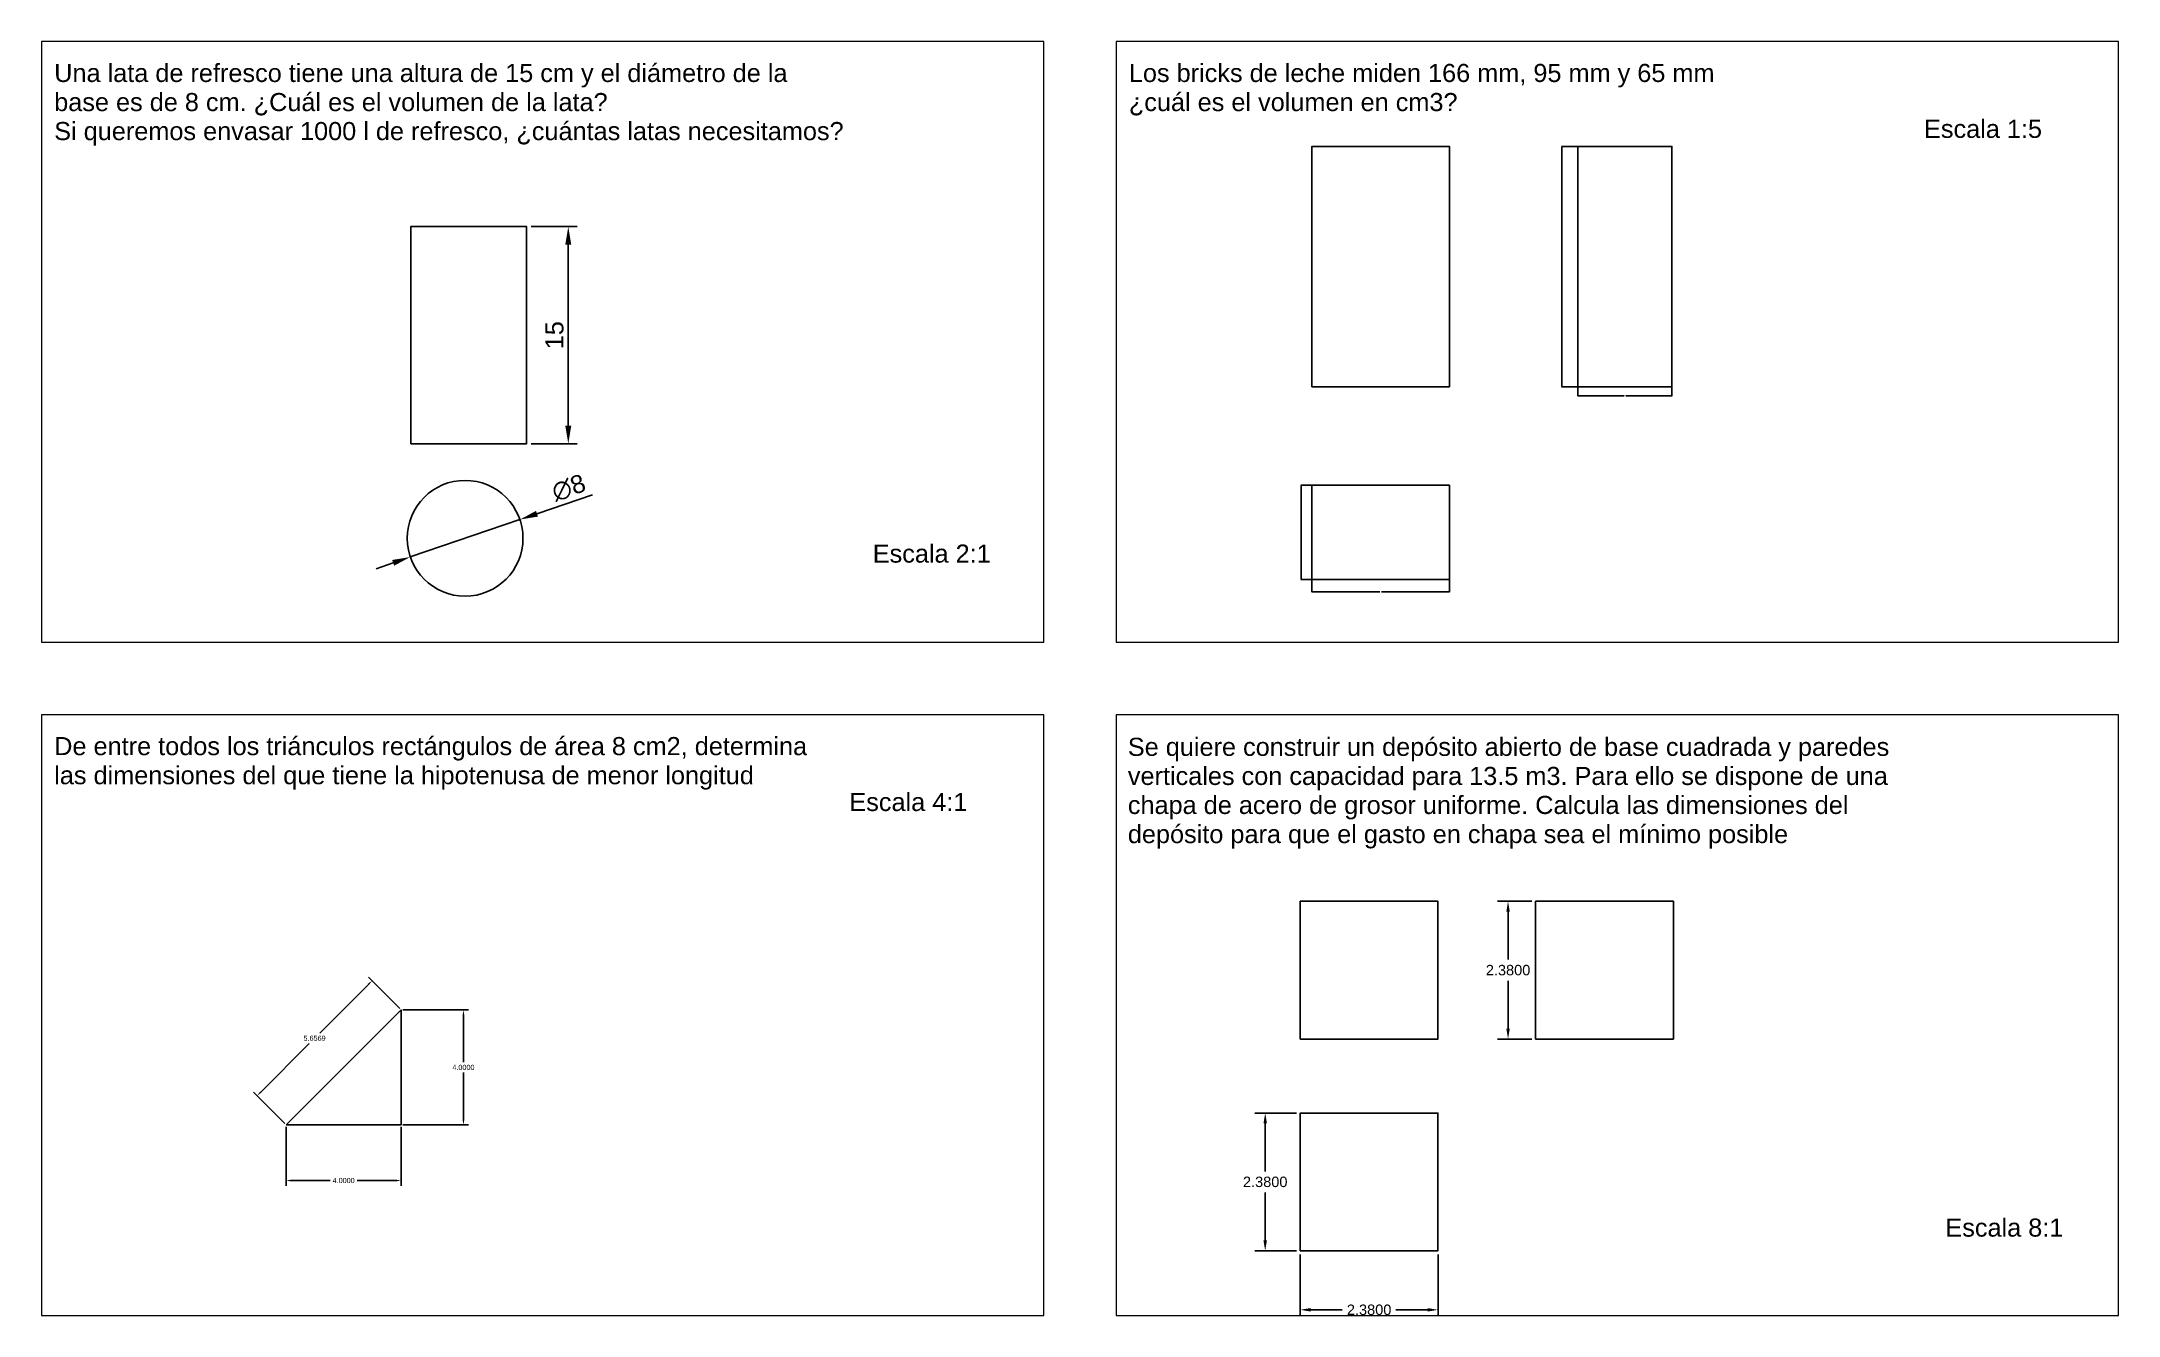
# Paper-space layout 'Presentación1' of a CAD drawing. Header units: millimetres. Extents: x 0 to 287, y 0 to 176.
# The model-space entities are those that its viewports show. They can reach past a viewport. Long polylines and large blocks are cut down to what shows.
import ezdxf

# ---------------------------------------------------------------- set-up
doc = ezdxf.new("R2010")
doc.units = ezdxf.units.MM
doc.layers.add('Cotas', color=253, linetype='Continuous')
doc.styles.get("Standard").update_dxf_attribs({"font": 'arial.ttf'})
doc.dimstyles.new('Ari_m', dxfattribs={"dimtxt": 2.5, "dimasz": 2.5, "dimexe": 1.25, "dimexo": 0.625, "dimtad": 1, "dimtxsty": 'Standard', "dimcen": 2.5, "dimadec": 0, "dimazin": 0, "dimtfac": 1, "dimtmove": 0, "dimatfit": 3, "dimfxl": 1, "dimarcsym": 0})
doc.dimstyles.get("Standard").update_dxf_attribs({"dimtxt": 0.18, "dimasz": 0.18, "dimexe": 0.18, "dimexo": 0.0625, "dimgap": 0.09, "dimtad": 0, "dimtih": 1, "dimtoh": 1, "dimdec": 4, "dimzin": 0, "dimdsep": 46, "dimtxsty": 'Standard', "dimcen": 0.09, "dimadec": 0, "dimazin": 0, "dimtfac": 1, "dimtdec": 4, "dimtofl": 0, "dimtmove": 0, "dimatfit": 3, "dimfxl": 1, "dimtolj": 1, "dimtzin": 0, "dimarcsym": 0})

# ---------------------------------------------------------------- blocks, each defined once
blk = doc.blocks.new('*D32')
at = {"layer": 'Cotas', "color": 0, "lineweight": -2, "transparency": 16777216}
for p, q in [((5049.407, 3857.203), (5052.605, 3857.203)), ((5051.98, 3855.953), (5051.98, 3843.453)), ((5049.407, 3842.203), (5052.605, 3842.203))]:
    blk.add_line(p, q, dxfattribs=at)
at = {"layer": 'Cotas', "color": 0, "transparency": 16777216}
for points in [[(5051.772, 3855.953), (5052.188, 3855.953), (5051.98, 3857.203)], [(5051.772, 3843.453), (5052.188, 3843.453), (5051.98, 3842.203)]]:
    blk.add_solid(points, dxfattribs=at)
at = {"layer": 'Defpoints', "color": 0, "transparency": 16777216}
for p in [(5049.094, 3857.203), (5049.094, 3842.203), (5051.98, 3842.203)]:
    blk.add_point(p, dxfattribs=at)
at = {"layer": 'Cotas', "color": 0, "transparency": 16777216, "insert": (5051.029, 3849.703), "char_height": 1.25, "attachment_point": 5, "rotation": 90}
blk.add_mtext('15', dxfattribs=at)
blk = doc.blocks.new('*D33')
at = {"layer": 'Cotas', "color": 0, "lineweight": -2, "transparency": 16777216}
for p, q in [((5053.657, 3838.682), (5049.818, 3837.371)), ((5041.064, 3834.383), (5048.635, 3836.967)), ((5039.881, 3833.979), (5038.698, 3833.575))]:
    blk.add_line(p, q, dxfattribs=at)
at = {"layer": 'Cotas', "color": 0, "transparency": 16777216}
for points in [[(5049.75, 3837.568), (5049.885, 3837.174), (5048.635, 3836.967)], [(5039.813, 3834.176), (5039.948, 3833.781), (5041.064, 3834.383)]]:
    blk.add_solid(points, dxfattribs=at)
at = {"layer": 'Defpoints', "color": 0, "transparency": 16777216}
for p in [(5048.635, 3836.967), (5041.064, 3834.383)]:
    blk.add_point(p, dxfattribs=at)
at = {"layer": 'Cotas', "color": 0, "transparency": 16777216, "insert": (5052.01, 3839.161), "char_height": 1.25, "attachment_point": 5, "rotation": 18.8501}
blk.add_mtext('∅8', dxfattribs=at)
blk = doc.blocks.new('*D34')
at = {"layer": 'Cotas', "color": 0, "lineweight": -2, "transparency": 16777216}
for p, q in [((5052.504, 3455.163), (5052.504, 3453.111)), ((5056.504, 3455.163), (5056.504, 3453.111)), ((5052.684, 3453.291), (5054.038, 3453.291)), ((5056.324, 3453.291), (5054.971, 3453.291))]:
    blk.add_line(p, q, dxfattribs=at)
at = {"layer": 'Cotas', "color": 0, "transparency": 16777216}
for points in [[(5052.684, 3453.321), (5052.684, 3453.261), (5052.504, 3453.291)], [(5056.324, 3453.321), (5056.324, 3453.261), (5056.504, 3453.291)]]:
    blk.add_solid(points, dxfattribs=at)
at = {"layer": 'Defpoints', "color": 0, "transparency": 16777216}
for p in [(5052.504, 3455.225), (5056.504, 3455.225), (5056.504, 3453.291)]:
    blk.add_point(p, dxfattribs=at)
at = {"layer": 'Cotas', "color": 0, "transparency": 16777216, "insert": (5054.504, 3453.291), "char_height": 0.18, "attachment_point": 5}
blk.add_mtext('\\A1;4.0000', dxfattribs=at)
blk = doc.blocks.new('*D35')
at = {"layer": 'Cotas', "color": 0, "lineweight": -2, "transparency": 16777216}
for p, q in [((5056.567, 3459.225), (5058.85, 3459.225)), ((5058.67, 3459.045), (5058.67, 3457.407)), ((5058.67, 3455.405), (5058.67, 3457.043)), ((5056.567, 3455.225), (5058.85, 3455.225))]:
    blk.add_line(p, q, dxfattribs=at)
at = {"layer": 'Cotas', "color": 0, "transparency": 16777216}
for points in [[(5058.64, 3459.045), (5058.7, 3459.045), (5058.67, 3459.225)], [(5058.64, 3455.405), (5058.7, 3455.405), (5058.67, 3455.225)]]:
    blk.add_solid(points, dxfattribs=at)
at = {"layer": 'Defpoints', "color": 0, "transparency": 16777216}
for p in [(5056.504, 3459.225), (5056.504, 3455.225), (5058.67, 3455.225)]:
    blk.add_point(p, dxfattribs=at)
at = {"layer": 'Cotas', "color": 0, "transparency": 16777216, "insert": (5058.67, 3457.225), "char_height": 0.18, "attachment_point": 5}
blk.add_mtext('\\A1;4.0000', dxfattribs=at)
blk = doc.blocks.new('*D36')
at = {"layer": 'Cotas', "color": 0, "lineweight": -2, "transparency": 16777216}
for p, q in [((5056.46, 3459.27), (5055.365, 3460.365)), ((5055.365, 3460.111), (5053.674, 3458.42)), ((5051.619, 3456.365), (5053.31, 3458.056)), ((5052.46, 3455.27), (5051.365, 3456.365))]:
    blk.add_line(p, q, dxfattribs=at)
at = {"layer": 'Cotas', "color": 0, "transparency": 16777216}
for points in [[(5055.343, 3460.132), (5055.386, 3460.089), (5055.492, 3460.238)], [(5051.598, 3456.386), (5051.64, 3456.344), (5051.492, 3456.238)]]:
    blk.add_solid(points, dxfattribs=at)
at = {"layer": 'Defpoints', "color": 0, "transparency": 16777216}
for p in [(5055.492, 3460.238), (5056.504, 3459.225), (5052.504, 3455.225)]:
    blk.add_point(p, dxfattribs=at)
at = {"layer": 'Cotas', "color": 0, "transparency": 16777216, "insert": (5053.492, 3458.238), "char_height": 0.18, "attachment_point": 5}
blk.add_mtext('\\A1;5.6569', dxfattribs=at)
blk = doc.blocks.new('*D37')
at = {"layer": 'Cotas', "color": 0, "lineweight": -2, "transparency": 16777216}
for p, q in [((5511.625, 3851.174), (5504.052, 3851.174)), ((5504.232, 3850.994), (5504.232, 3818.856)), ((5504.232, 3786.354), (5504.232, 3818.492)), ((5511.625, 3786.174), (5504.052, 3786.174))]:
    blk.add_line(p, q, dxfattribs=at)
at = {"layer": 'Cotas', "color": 0, "transparency": 16777216}
for points in [[(5504.202, 3850.994), (5504.262, 3850.994), (5504.232, 3851.174)], [(5504.202, 3786.354), (5504.262, 3786.354), (5504.232, 3786.174)]]:
    blk.add_solid(points, dxfattribs=at)
at = {"layer": 'Defpoints', "color": 0, "transparency": 16777216}
for p in [(5511.688, 3851.174), (5504.232, 3786.174), (5511.688, 3786.174)]:
    blk.add_point(p, dxfattribs=at)
at = {"layer": 'Cotas', "color": 0, "transparency": 16777216, "insert": (5504.232, 3818.674), "char_height": 0.18, "attachment_point": 5}
blk.add_mtext('\\A1;65.0000', dxfattribs=at)
blk = doc.blocks.new('*D38')
at = {"layer": 'Cotas', "color": 0, "lineweight": -2, "transparency": 16777216}
for p, q in [((5511.688, 3786.112), (5511.688, 3777.422)), ((5606.688, 3786.112), (5606.688, 3777.422)), ((5511.868, 3777.602), (5558.655, 3777.602)), ((5606.508, 3777.602), (5559.721, 3777.602))]:
    blk.add_line(p, q, dxfattribs=at)
at = {"layer": 'Cotas', "color": 0, "transparency": 16777216}
for points in [[(5511.868, 3777.632), (5511.868, 3777.572), (5511.688, 3777.602)], [(5606.508, 3777.632), (5606.508, 3777.572), (5606.688, 3777.602)]]:
    blk.add_solid(points, dxfattribs=at)
at = {"layer": 'Defpoints', "color": 0, "transparency": 16777216}
for p in [(5511.688, 3786.174), (5606.688, 3786.174), (5606.688, 3777.602)]:
    blk.add_point(p, dxfattribs=at)
at = {"layer": 'Cotas', "color": 0, "transparency": 16777216, "insert": (5559.188, 3777.602), "char_height": 0.18, "attachment_point": 5}
blk.add_mtext('\\A1;95.0000', dxfattribs=at)
blk = doc.blocks.new('*D39')
at = {"layer": 'Cotas', "color": 0, "lineweight": -2, "transparency": 16777216}
for p, q in [((5695.373, 4085.26), (5684.181, 4085.26)), ((5684.361, 4085.08), (5684.361, 4002.442)), ((5684.361, 3919.44), (5684.361, 4002.078)), ((5695.373, 3919.26), (5684.181, 3919.26))]:
    blk.add_line(p, q, dxfattribs=at)
at = {"layer": 'Cotas', "color": 0, "transparency": 16777216}
for points in [[(5684.331, 4085.08), (5684.391, 4085.08), (5684.361, 4085.26)], [(5684.331, 3919.44), (5684.391, 3919.44), (5684.361, 3919.26)]]:
    blk.add_solid(points, dxfattribs=at)
at = {"layer": 'Defpoints', "color": 0, "transparency": 16777216}
for p in [(5695.435, 4085.26), (5684.361, 3919.26), (5695.435, 3919.26)]:
    blk.add_point(p, dxfattribs=at)
at = {"layer": 'Cotas', "color": 0, "transparency": 16777216, "insert": (5684.361, 4002.26), "char_height": 0.18, "attachment_point": 5}
blk.add_mtext('\\A1;166.0000', dxfattribs=at)
blk = doc.blocks.new('*D40')
at = {"layer": 'Cotas', "color": 0, "lineweight": -2, "transparency": 16777216}
for p, q in [((5695.435, 3919.197), (5695.435, 3912.82)), ((5760.435, 3919.197), (5760.435, 3912.82)), ((5695.615, 3913), (5727.402, 3913)), ((5760.255, 3913), (5728.469, 3913))]:
    blk.add_line(p, q, dxfattribs=at)
at = {"layer": 'Cotas', "color": 0, "transparency": 16777216}
for points in [[(5695.615, 3913.03), (5695.615, 3912.97), (5695.435, 3913)], [(5760.255, 3913.03), (5760.255, 3912.97), (5760.435, 3913)]]:
    blk.add_solid(points, dxfattribs=at)
at = {"layer": 'Defpoints', "color": 0, "transparency": 16777216}
for p in [(5695.435, 3919.26), (5760.435, 3919.26), (5760.435, 3913)]:
    blk.add_point(p, dxfattribs=at)
at = {"layer": 'Cotas', "color": 0, "transparency": 16777216, "insert": (5727.935, 3913), "char_height": 0.18, "attachment_point": 5}
blk.add_mtext('\\A1;65.0000', dxfattribs=at)
blk = doc.blocks.new('*D41')
at = {"layer": 'Cotas', "color": 0, "lineweight": -2, "transparency": 16777216}
for p, q in [((5505.913, 3392.07), (5505.191, 3392.07)), ((5505.371, 3391.89), (5505.371, 3391.062)), ((5505.371, 3389.87), (5505.371, 3390.698)), ((5505.913, 3389.69), (5505.191, 3389.69))]:
    blk.add_line(p, q, dxfattribs=at)
at = {"layer": 'Cotas', "color": 0, "transparency": 16777216}
for points in [[(5505.341, 3391.89), (5505.401, 3391.89), (5505.371, 3392.07)], [(5505.341, 3389.87), (5505.401, 3389.87), (5505.371, 3389.69)]]:
    blk.add_solid(points, dxfattribs=at)
at = {"layer": 'Defpoints', "color": 0, "transparency": 16777216}
for p in [(5505.976, 3392.07), (5505.371, 3389.69), (5505.976, 3389.69)]:
    blk.add_point(p, dxfattribs=at)
at = {"layer": 'Cotas', "color": 0, "transparency": 16777216, "insert": (5505.371, 3390.88), "char_height": 0.18, "attachment_point": 5}
blk.add_mtext('\\A1;2.3800', dxfattribs=at)
blk = doc.blocks.new('*D42')
at = {"layer": 'Cotas', "color": 0, "lineweight": -2, "transparency": 16777216}
for p, q in [((5505.976, 3389.628), (5505.976, 3388.491)), ((5508.356, 3389.628), (5508.356, 3388.491)), ((5506.156, 3388.671), (5506.701, 3388.671)), ((5508.176, 3388.671), (5507.63, 3388.671))]:
    blk.add_line(p, q, dxfattribs=at)
at = {"layer": 'Cotas', "color": 0, "transparency": 16777216}
for points in [[(5506.156, 3388.701), (5506.156, 3388.641), (5505.976, 3388.671)], [(5508.176, 3388.701), (5508.176, 3388.641), (5508.356, 3388.671)]]:
    blk.add_solid(points, dxfattribs=at)
at = {"layer": 'Defpoints', "color": 0, "transparency": 16777216}
for p in [(5505.976, 3389.69), (5508.356, 3389.69), (5508.356, 3388.671)]:
    blk.add_point(p, dxfattribs=at)
at = {"layer": 'Cotas', "color": 0, "transparency": 16777216, "insert": (5507.166, 3388.671), "char_height": 0.18, "attachment_point": 5}
blk.add_mtext('\\A1;2.3800', dxfattribs=at)
blk = doc.blocks.new('*D43')
at = {"layer": 'Cotas', "color": 0, "lineweight": -2, "transparency": 16777216}
for p, q in [((5509.979, 3395.727), (5509.386, 3395.727)), ((5509.566, 3395.547), (5509.566, 3394.719)), ((5509.566, 3393.527), (5509.566, 3394.355)), ((5509.979, 3393.347), (5509.386, 3393.347))]:
    blk.add_line(p, q, dxfattribs=at)
at = {"layer": 'Cotas', "color": 0, "transparency": 16777216}
for points in [[(5509.536, 3395.547), (5509.596, 3395.547), (5509.566, 3395.727)], [(5509.536, 3393.527), (5509.596, 3393.527), (5509.566, 3393.347)]]:
    blk.add_solid(points, dxfattribs=at)
at = {"layer": 'Defpoints', "color": 0, "transparency": 16777216}
for p in [(5510.041, 3395.727), (5509.566, 3393.347), (5510.041, 3393.347)]:
    blk.add_point(p, dxfattribs=at)
at = {"layer": 'Cotas', "color": 0, "transparency": 16777216, "insert": (5509.566, 3394.537), "char_height": 0.18, "attachment_point": 5}
blk.add_mtext('\\A1;2.3800', dxfattribs=at)

msp = doc.modelspace()

# ---------------------------------------------------------------- linework, layer by layer
for p, q in [((5056.50445, 3459.22535), (5052.50445, 3455.22535)), ((5056.50445, 3455.22535), (5056.50445, 3459.22535)), ((5052.50445, 3455.22535), (5056.50445, 3455.22535))]:
    msp.add_line(p, q)
for points in [[(5511.68779, 3919.25963), (5606.68779, 3919.25963), (5606.68779, 4085.25963), (5511.68779, 4085.25963)], [(5695.43526, 3919.25963), (5760.43526, 3919.25963), (5760.43526, 4085.25963), (5695.43526, 4085.25963)], [(5041.09407, 3842.20283), (5049.09407, 3842.20283), (5049.09407, 3857.20283), (5041.09407, 3857.20283)], [(5511.68779, 3786.1743), (5606.68779, 3786.1743), (5606.68779, 3851.1743), (5511.68779, 3851.1743)], [(5505.9756, 3393.34682), (5508.3556, 3393.34682), (5508.3556, 3395.72682), (5505.9756, 3395.72682)], [(5510.04132, 3393.34682), (5512.42132, 3393.34682), (5512.42132, 3395.72682), (5510.04132, 3395.72682)], [(5505.9756, 3389.69002), (5508.3556, 3389.69002), (5508.3556, 3392.07002), (5505.9756, 3392.07002)]]:
    msp.add_lwpolyline(points, close=True)
msp.add_circle((5044.84919, 3835.67489), 4)

# ---------------------------------------------------------------- dimensions: what is measured, and where the dimension line sits
at = {"layer": 'Cotas'}
for base, p1, p2, dimstyle, picture, middle in [((5684.3608, 3919.25963), (5695.43526, 4085.25963), (5695.43526, 3919.25963), 'Standard', '*D39', (5684.3608, 4002.25963)), ((5051.98002, 3842.20283), (5049.09407, 3857.20283), (5049.09407, 3842.20283), 'Ari_m', '*D32', (5051.02931, 3849.70283)), ((5504.23159, 3786.1743), (5511.68779, 3851.1743), (5511.68779, 3786.1743), 'Standard', '*D37', (5504.23159, 3818.6743)), ((5058.66956, 3455.22535), (5056.50445, 3459.22535), (5056.50445, 3455.22535), 'Standard', '*D35', (5058.66956, 3457.22535)), ((5509.56617, 3393.34682), (5510.04132, 3395.72682), (5510.04132, 3393.34682), 'Standard', '*D43', (5509.56617, 3394.53682)), ((5505.37079, 3389.69002), (5505.9756, 3392.07002), (5505.9756, 3389.69002), 'Standard', '*D41', (5505.37079, 3390.88002))]:
    dim = msp.add_linear_dim(base=base, p1=p1, p2=p2, angle=90, dimstyle=dimstyle, dxfattribs=at)
    dim.commit()
    dim.dimension.update_dxf_attribs({"geometry": picture, "text_midpoint": middle})
for base, p1, p2, picture, middle in [((5760.43526, 3912.99969), (5695.43526, 3919.25963), (5760.43526, 3919.25963), '*D40', (5727.93526, 3912.99969)), ((5606.68779, 3777.60195), (5511.68779, 3786.1743), (5606.68779, 3786.1743), '*D38', (5559.18779, 3777.60195)), ((5056.50445, 3453.29072), (5052.50445, 3455.22535), (5056.50445, 3455.22535), '*D34', (5054.50445, 3453.29072)), ((5508.3556, 3388.67064), (5505.9756, 3389.69002), (5508.3556, 3389.69002), '*D42', (5507.1656, 3388.67064))]:
    dim = msp.add_linear_dim(base=base, p1=p1, p2=p2, dimstyle='Standard', dxfattribs=at)
    dim.commit()
    dim.dimension.update_dxf_attribs({"geometry": picture, "text_midpoint": middle})
dim = msp.add_diameter_dim_2p(p1=(5041.06372, 3834.38252), p2=(5048.63466, 3836.96727), dimstyle='Ari_m', dxfattribs=at)
dim.commit()
dim.dimension.update_dxf_attribs({"geometry": '*D33', "text_midpoint": (5052.32879, 3838.22845)})
dim = msp.add_aligned_dim(p1=(5052.50445, 3455.22535), p2=(5056.50445, 3459.22535), distance=1.43201, dimstyle='Standard', dxfattribs=at)
dim.commit()
dim.dimension.update_dxf_attribs({"geometry": '*D36', "text_midpoint": (5053.49187, 3458.23793)})

psp = doc.layouts.new('Presentación1')

# ---------------------------------------------------------------- texts
for s, p in [('Una lata de refresco tiene una altura de 15 cm y el diámetro de la ', (1.75, 170.41)), ('Los bricks de leche miden 166 mm, 95 mm y 65 mm ', (150.25, 170.41)), ('base es de 8 cm. ¿Cuál es el volumen de la lata?', (1.75, 166.39)), ('¿cuál es el volumen en cm3?', (150.25, 166.39)), ('Si queremos envasar 1000 l de refresco, ¿cuántas latas necesitamos?', (1.75, 162.38)), ('Escala 1:5', (260.13, 162.69)), ('Escala 2:1', (114.86, 104.01)), ('De entre todos los triánculos rectángulos de área 8 cm2, determina ', (1.75, 77.41)), ('Se quiere construir un depósito abierto de base cuadrada y paredes ', (150.11, 77.31)), ('las dimensiones del que tiene la hipotenusa de menor longitud', (1.75, 73.39)), ('verticales con capacidad para 13.5 m3. Para ello se dispone de una ', (150.11, 73.29)), ('Escala 4:1', (111.63, 69.69)), ('chapa de acero de grosor uniforme. Calcula las dimensiones del ', (150.11, 69.28)), ('depósito para que el gasto en chapa sea el mínimo posible', (150.11, 65.26)), ('Escala 8:1', (263.08, 10.89))]:
    psp.add_text(s, height=2.5).set_placement(p)

# ---------------------------------------------------------------- viewports
at = {"layer": '0'}
for center, view_center_point, view_height, status in [((69.25, 134.5), (5050.21069, 3849.2396), 41.5000021, 4), ((69.25, 41.5), (5061.42603, 3459.04514), 20.8898798, 5), ((217.75, 41.5), (5511.45316, 3393.76124), 10.3750021, 3)]:
    psp.add_viewport(center=center, size=(138.5, 83), view_center_point=view_center_point, view_height=view_height, status=status, dxfattribs=at)
psp.add_viewport(center=(217.75, 134.5), size=(138.5, 83), view_center_point=(5722.66133, 3950.23664), view_height=415, dxfattribs=at)

doc.saveas('drawing.dxf')
